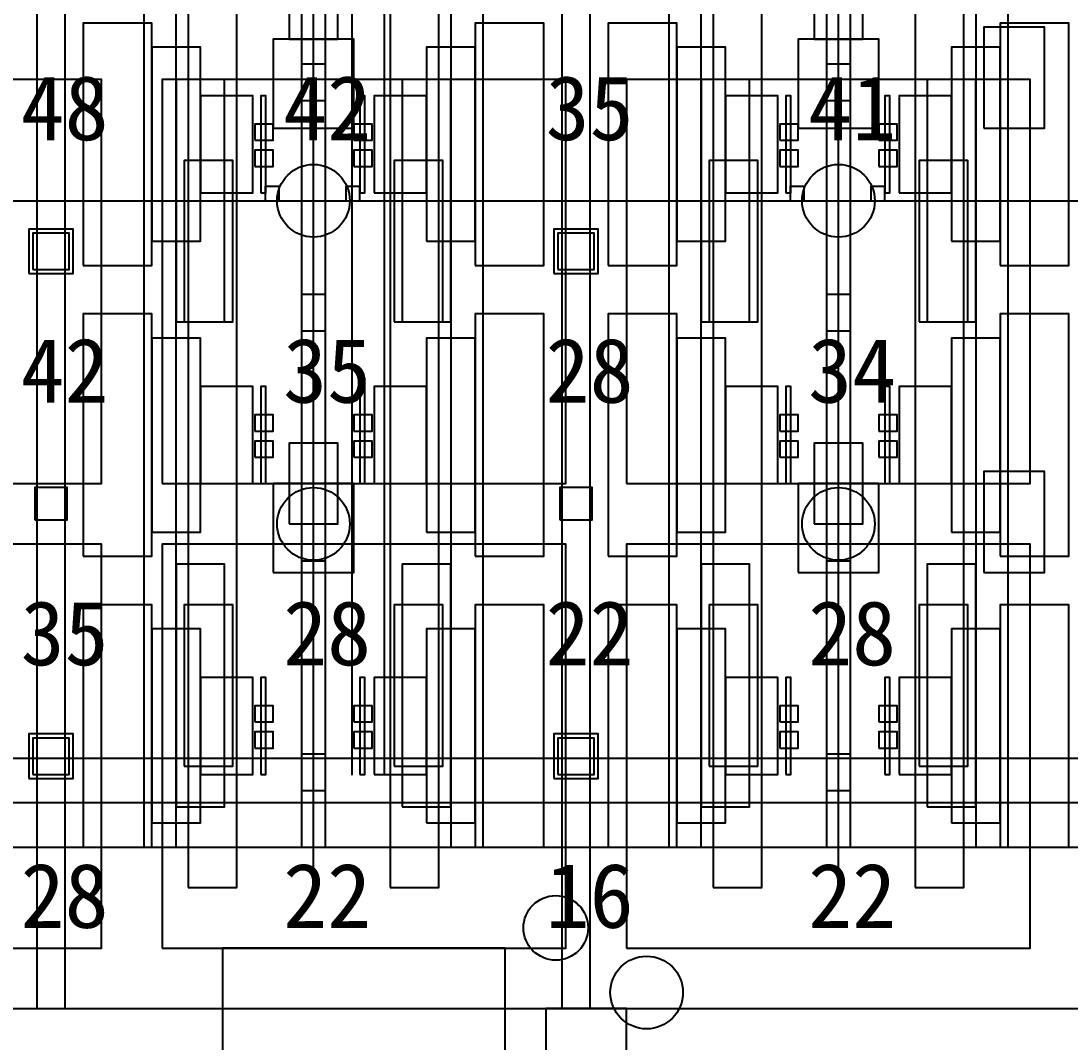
# Model space of a CAD drawing. Header units: metres. Extents: x -1640 to 1560, y -268 to 2338.
# Drawn here: x -98.99 to -72.99, y 1965.15 to 1990.45 of the extents above; entities that cross this region are included whole.
import ezdxf

# ---------------------------------------------------------------- set-up
doc = ezdxf.new("R2010")
doc.units = ezdxf.units.M
for name, color, linetype in [('1F_CHL', 4, 'Continuous'), ('1F_EHS_EXIT_DOOR_CONCEPT', 3, 'Continuous'), ('1F_EHS_GAS_DETECTOR', 6, 'Continuous'), ('1F_EHS_SAFETY_SHOWER_EYEWASH_CONCEPT', 3, 'Continuous'), ('1F_PUMP', 2, 'Continuous'), ('1F_SCR', 3, 'Continuous'), ('1F_STRUCT_COLUMN', 8, 'Continuous'), ('1F_ZONE', 3, 'Continuous'), ('2F_CSF_LATERAL_RACK_CONCEPT', 9, 'Continuous'), ('2F_EHS_EXIT_DOOR_CONCEPT', 3, 'Continuous'), ('2F_EHS_GAS_DETECTOR', 6, 'Continuous'), ('2F_RFG', 5, 'Continuous'), ('2F_STRUCT_COLUMN', 8, 'Continuous'), ('2F_VMB', 6, 'Continuous'), ('2F_ZONE', 3, 'Continuous'), ('3F_CLEANROOM_OVERHEAD_PIPE_DUCT_CONCEPT', 9, 'Continuous'), ('3F_EHS_EGRESS_DIST_M', 2, 'Continuous'), ('3F_EHS_EXIT_DOOR_CONCEPT', 3, 'Continuous'), ('3F_ETCH', 2, 'Continuous'), ('3F_FOUP', 5, 'Continuous'), ('3F_OHT', 9, 'Continuous'), ('3F_OHTV', 1, 'Continuous'), ('3F_STRUCT_COLUMN', 8, 'Continuous'), ('3F_TBAR', 6, 'Continuous'), ('3F_ZONE', 3, 'Continuous'), ('4F_FFU', 1, 'Continuous'), ('4F_STRUCT_PLENUM_TRUSS_CONCEPT', 9, 'Continuous'), ('4F_ZONE', 3, 'Continuous'), ('5F_CHL', 4, 'Continuous'), ('5F_EHS_EXIT_DOOR_CONCEPT', 3, 'Continuous'), ('5F_EHS_GAS_DETECTOR', 6, 'Continuous'), ('5F_EHS_SAFETY_SHOWER_EYEWASH_CONCEPT', 3, 'Continuous'), ('5F_PUMP', 2, 'Continuous'), ('5F_SCR', 3, 'Continuous'), ('5F_STRUCT_COLUMN', 8, 'Continuous'), ('5F_ZONE', 3, 'Continuous'), ('6F_CSF_LATERAL_RACK_CONCEPT', 9, 'Continuous'), ('6F_EHS_EXIT_DOOR_CONCEPT', 3, 'Continuous'), ('6F_EHS_GAS_DETECTOR', 6, 'Continuous'), ('6F_RFG', 5, 'Continuous'), ('6F_STRUCT_COLUMN', 8, 'Continuous'), ('6F_VMB', 6, 'Continuous'), ('6F_ZONE', 3, 'Continuous'), ('7F_CLEANROOM_OVERHEAD_PIPE_DUCT_CONCEPT', 9, 'Continuous'), ('7F_EHS_EGRESS_DIST_M', 2, 'Continuous'), ('7F_EHS_EXIT_DOOR_CONCEPT', 3, 'Continuous'), ('7F_ETCH', 2, 'Continuous'), ('7F_FOUP', 5, 'Continuous'), ('7F_OHT', 9, 'Continuous'), ('7F_OHTV', 1, 'Continuous'), ('7F_STRUCT_COLUMN', 8, 'Continuous'), ('7F_TBAR', 6, 'Continuous'), ('7F_ZONE', 3, 'Continuous'), ('8F_FFU', 1, 'Continuous'), ('8F_STRUCT_PLENUM_TRUSS_CONCEPT', 9, 'Continuous'), ('8F_ZONE', 3, 'Continuous'), ('EHS_GAS_SUPPLY', 3, 'Continuous'), ('EHS_PROCESS_EXHAUST', 1, 'Continuous'), ('EHS_TREATED_EXHAUST', 30, 'Continuous'), ('RF_RSC', 4, 'Continuous'), ('RF_STACK', 2, 'Continuous'), ('UTIL_GAS.SPEC_CONCEPT', 3, 'Continuous'), ('UTIL_PCW.R_CONCEPT', 1, 'Continuous'), ('UTIL_PCW.S_CONCEPT', 6, 'Continuous'), ('UTIL_WW.AA_CONCEPT', 3, 'Continuous'), ('UTIL_WW.F_CONCEPT', 2, 'Continuous'), ('UTIL_WW.ORG_CONCEPT', 4, 'Continuous')]:
    doc.layers.add(name, color=color, linetype=linetype)

msp = doc.modelspace()

# ---------------------------------------------------------------- linework, layer by layer
at = {"layer": '1F_CHL'}
for points in [[(-75.15, 1987.8), (-73.65, 1987.8), (-73.65, 1990.3), (-75.15, 1990.3)], [(-75.15, 1976.8), (-73.65, 1976.8), (-73.65, 1979.3), (-75.15, 1979.3)]]:
    msp.add_lwpolyline(points, close=True, dxfattribs=at)
at = {"layer": '1F_EHS_EXIT_DOOR_CONCEPT'}
msp.add_circle((-83.5, 1966.4), 0.9, dxfattribs=at)
at = {"layer": '1F_EHS_GAS_DETECTOR'}
for centre in [(-91.75, 1978), (-78.75, 1978)]:
    msp.add_circle(centre, 0.9, dxfattribs=at)
at = {"layer": '1F_EHS_SAFETY_SHOWER_EYEWASH_CONCEPT'}
msp.add_circle((-85.75, 1968), 0.8, dxfattribs=at)
at = {"layer": '1F_PUMP'}
for points in [[(-94.95, 1983), (-93.75, 1983), (-93.75, 1987), (-94.95, 1987)], [(-89.75, 1983), (-88.55, 1983), (-88.55, 1987), (-89.75, 1987)], [(-81.95, 1983), (-80.75, 1983), (-80.75, 1987), (-81.95, 1987)], [(-76.75, 1983), (-75.55, 1983), (-75.55, 1987), (-76.75, 1987)], [(-94.95, 1972), (-93.75, 1972), (-93.75, 1976), (-94.95, 1976)], [(-89.75, 1972), (-88.55, 1972), (-88.55, 1976), (-89.75, 1976)], [(-81.95, 1972), (-80.75, 1972), (-80.75, 1976), (-81.95, 1976)], [(-76.75, 1972), (-75.55, 1972), (-75.55, 1976), (-76.75, 1976)]]:
    msp.add_lwpolyline(points, close=True, dxfattribs=at)
at = {"layer": '1F_SCR'}
for points in [[(-92.75, 1987.8), (-90.75, 1987.8), (-90.75, 1990), (-92.75, 1990)], [(-79.75, 1987.8), (-77.75, 1987.8), (-77.75, 1990), (-79.75, 1990)], [(-92.75, 1976.8), (-90.75, 1976.8), (-90.75, 1979), (-92.75, 1979)], [(-79.75, 1976.8), (-77.75, 1976.8), (-77.75, 1979), (-79.75, 1979)]]:
    msp.add_lwpolyline(points, close=True, dxfattribs=at)
at = {"layer": '1F_STRUCT_COLUMN'}
for points in [[(-98.8, 1984.2), (-97.7, 1984.2), (-97.7, 1985.3), (-98.8, 1985.3)], [(-85.8, 1984.2), (-84.7, 1984.2), (-84.7, 1985.3), (-85.8, 1985.3)], [(-98.8, 1971.7), (-97.7, 1971.7), (-97.7, 1972.8), (-98.8, 1972.8)], [(-85.8, 1971.7), (-84.7, 1971.7), (-84.7, 1972.8), (-85.8, 1972.8)]]:
    msp.add_lwpolyline(points, close=True, dxfattribs=at)
at = {"layer": '1F_ZONE'}
msp.add_lwpolyline([(-223.5, 1966), (1, 1966), (1, 2117), (-223.5, 2117)], close=True, dxfattribs=at)
at = {"layer": '2F_CSF_LATERAL_RACK_CONCEPT'}
for points in [[(-95.95, 1970), (-95.15, 1970), (-95.15, 2113), (-95.95, 2113)], [(-88.35, 1970), (-87.55, 1970), (-87.55, 2113), (-88.35, 2113)], [(-82.95, 1970), (-82.15, 1970), (-82.15, 2113), (-82.95, 2113)], [(-75.35, 1970), (-74.55, 1970), (-74.55, 2113), (-75.35, 2113)]]:
    msp.add_lwpolyline(points, close=True, dxfattribs=at)
at = {"layer": '2F_EHS_EXIT_DOOR_CONCEPT'}
msp.add_circle((-83.5, 1966.4), 0.9, dxfattribs=at)
at = {"layer": '2F_EHS_GAS_DETECTOR'}
for centre in [(-91.75, 1986), (-78.75, 1986)]:
    msp.add_circle(centre, 0.9, dxfattribs=at)
at = {"layer": '2F_RFG'}
for points in [[(-95.15, 1983), (-93.95, 1983), (-93.95, 1989), (-95.15, 1989)], [(-89.55, 1983), (-88.35, 1983), (-88.35, 1989), (-89.55, 1989)], [(-82.15, 1983), (-80.95, 1983), (-80.95, 1989), (-82.15, 1989)], [(-76.55, 1983), (-75.35, 1983), (-75.35, 1989), (-76.55, 1989)], [(-95.15, 1971), (-93.95, 1971), (-93.95, 1977), (-95.15, 1977)], [(-89.55, 1971), (-88.35, 1971), (-88.35, 1977), (-89.55, 1977)], [(-82.15, 1971), (-80.95, 1971), (-80.95, 1977), (-82.15, 1977)], [(-76.55, 1971), (-75.35, 1971), (-75.35, 1977), (-76.55, 1977)]]:
    msp.add_lwpolyline(points, close=True, dxfattribs=at)
at = {"layer": '2F_STRUCT_COLUMN'}
for points in [[(-98.7, 1984.3), (-97.8, 1984.3), (-97.8, 1985.2), (-98.7, 1985.2)], [(-85.7, 1984.3), (-84.8, 1984.3), (-84.8, 1985.2), (-85.7, 1985.2)], [(-98.7, 1971.8), (-97.8, 1971.8), (-97.8, 1972.7), (-98.7, 1972.7)], [(-85.7, 1971.8), (-84.8, 1971.8), (-84.8, 1972.7), (-85.7, 1972.7)]]:
    msp.add_lwpolyline(points, close=True, dxfattribs=at)
at = {"layer": '2F_VMB'}
for points in [[(-92.35, 1990), (-91.15, 1990), (-91.15, 1992), (-92.35, 1992)], [(-79.35, 1990), (-78.15, 1990), (-78.15, 1992), (-79.35, 1992)], [(-92.35, 1978), (-91.15, 1978), (-91.15, 1980), (-92.35, 1980)], [(-79.35, 1978), (-78.15, 1978), (-78.15, 1980), (-79.35, 1980)]]:
    msp.add_lwpolyline(points, close=True, dxfattribs=at)
at = {"layer": '2F_ZONE'}
msp.add_lwpolyline([(-223.5, 1966), (1, 1966), (1, 2117), (-223.5, 2117)], close=True, dxfattribs=at)
at = {"layer": '3F_CLEANROOM_OVERHEAD_PIPE_DUCT_CONCEPT'}
for points in [[(-94.85, 1969), (-93.65, 1969), (-93.65, 2114), (-94.85, 2114)], [(-89.85, 1969), (-88.65, 1969), (-88.65, 2114), (-89.85, 2114)], [(-81.85, 1969), (-80.65, 1969), (-80.65, 2114), (-81.85, 2114)], [(-76.85, 1969), (-75.65, 1969), (-75.65, 2114), (-76.85, 2114)]]:
    msp.add_lwpolyline(points, close=True, dxfattribs=at)
at = {"layer": '3F_EHS_EXIT_DOOR_CONCEPT'}
msp.add_circle((-83.5, 1966.4), 0.9, dxfattribs=at)
at = {"layer": '3F_ETCH'}
for points in [[(-97.45, 1984.4), (-95.75, 1984.4), (-95.75, 1990.4), (-97.45, 1990.4)], [(-87.75, 1984.4), (-86.05, 1984.4), (-86.05, 1990.4), (-87.75, 1990.4)], [(-84.45, 1984.4), (-82.75, 1984.4), (-82.75, 1990.4), (-84.45, 1990.4)], [(-74.75, 1984.4), (-73.05, 1984.4), (-73.05, 1990.4), (-74.75, 1990.4)], [(-95.75, 1985), (-94.55, 1985), (-94.55, 1989.8), (-95.75, 1989.8)], [(-88.95, 1985), (-87.75, 1985), (-87.75, 1989.8), (-88.95, 1989.8)], [(-82.75, 1985), (-81.55, 1985), (-81.55, 1989.8), (-82.75, 1989.8)], [(-75.95, 1985), (-74.75, 1985), (-74.75, 1989.8), (-75.95, 1989.8)], [(-94.55, 1986.2), (-93.25, 1986.2), (-93.25, 1988.6), (-94.55, 1988.6)], [(-90.25, 1986.2), (-88.95, 1986.2), (-88.95, 1988.6), (-90.25, 1988.6)], [(-81.55, 1986.2), (-80.25, 1986.2), (-80.25, 1988.6), (-81.55, 1988.6)], [(-77.25, 1986.2), (-75.95, 1986.2), (-75.95, 1988.6), (-77.25, 1988.6)], [(-97.45, 1977.2), (-95.75, 1977.2), (-95.75, 1983.2), (-97.45, 1983.2)], [(-87.75, 1977.2), (-86.05, 1977.2), (-86.05, 1983.2), (-87.75, 1983.2)], [(-84.45, 1977.2), (-82.75, 1977.2), (-82.75, 1983.2), (-84.45, 1983.2)], [(-74.75, 1977.2), (-73.05, 1977.2), (-73.05, 1983.2), (-74.75, 1983.2)], [(-95.75, 1977.8), (-94.55, 1977.8), (-94.55, 1982.6), (-95.75, 1982.6)], [(-88.95, 1977.8), (-87.75, 1977.8), (-87.75, 1982.6), (-88.95, 1982.6)], [(-82.75, 1977.8), (-81.55, 1977.8), (-81.55, 1982.6), (-82.75, 1982.6)], [(-75.95, 1977.8), (-74.75, 1977.8), (-74.75, 1982.6), (-75.95, 1982.6)], [(-94.55, 1979), (-93.25, 1979), (-93.25, 1981.4), (-94.55, 1981.4)], [(-90.25, 1979), (-88.95, 1979), (-88.95, 1981.4), (-90.25, 1981.4)], [(-81.55, 1979), (-80.25, 1979), (-80.25, 1981.4), (-81.55, 1981.4)], [(-77.25, 1979), (-75.95, 1979), (-75.95, 1981.4), (-77.25, 1981.4)], [(-97.45, 1970), (-95.75, 1970), (-95.75, 1976), (-97.45, 1976)], [(-87.75, 1970), (-86.05, 1970), (-86.05, 1976), (-87.75, 1976)], [(-84.45, 1970), (-82.75, 1970), (-82.75, 1976), (-84.45, 1976)], [(-74.75, 1970), (-73.05, 1970), (-73.05, 1976), (-74.75, 1976)], [(-95.75, 1970.6), (-94.55, 1970.6), (-94.55, 1975.4), (-95.75, 1975.4)], [(-88.95, 1970.6), (-87.75, 1970.6), (-87.75, 1975.4), (-88.95, 1975.4)], [(-82.75, 1970.6), (-81.55, 1970.6), (-81.55, 1975.4), (-82.75, 1975.4)], [(-75.95, 1970.6), (-74.75, 1970.6), (-74.75, 1975.4), (-75.95, 1975.4)], [(-94.55, 1971.8), (-93.25, 1971.8), (-93.25, 1974.2), (-94.55, 1974.2)], [(-90.25, 1971.8), (-88.95, 1971.8), (-88.95, 1974.2), (-90.25, 1974.2)], [(-81.55, 1971.8), (-80.25, 1971.8), (-80.25, 1974.2), (-81.55, 1974.2)], [(-77.25, 1971.8), (-75.95, 1971.8), (-75.95, 1974.2), (-77.25, 1974.2)]]:
    msp.add_lwpolyline(points, close=True, dxfattribs=at)
at = {"layer": '3F_FOUP'}
for points in [[(-93.2, 1987.5), (-92.75, 1987.5), (-92.75, 1987.9), (-93.2, 1987.9)], [(-90.75, 1987.5), (-90.3, 1987.5), (-90.3, 1987.9), (-90.75, 1987.9)], [(-80.2, 1987.5), (-79.75, 1987.5), (-79.75, 1987.9), (-80.2, 1987.9)], [(-77.75, 1987.5), (-77.3, 1987.5), (-77.3, 1987.9), (-77.75, 1987.9)], [(-93.2, 1986.85), (-92.75, 1986.85), (-92.75, 1987.25), (-93.2, 1987.25)], [(-90.75, 1986.85), (-90.3, 1986.85), (-90.3, 1987.25), (-90.75, 1987.25)], [(-80.2, 1986.85), (-79.75, 1986.85), (-79.75, 1987.25), (-80.2, 1987.25)], [(-77.75, 1986.85), (-77.3, 1986.85), (-77.3, 1987.25), (-77.75, 1987.25)], [(-93.2, 1980.3), (-92.75, 1980.3), (-92.75, 1980.7), (-93.2, 1980.7)], [(-90.75, 1980.3), (-90.3, 1980.3), (-90.3, 1980.7), (-90.75, 1980.7)], [(-80.2, 1980.3), (-79.75, 1980.3), (-79.75, 1980.7), (-80.2, 1980.7)], [(-77.75, 1980.3), (-77.3, 1980.3), (-77.3, 1980.7), (-77.75, 1980.7)], [(-93.2, 1979.65), (-92.75, 1979.65), (-92.75, 1980.05), (-93.2, 1980.05)], [(-90.75, 1979.65), (-90.3, 1979.65), (-90.3, 1980.05), (-90.75, 1980.05)], [(-80.2, 1979.65), (-79.75, 1979.65), (-79.75, 1980.05), (-80.2, 1980.05)], [(-77.75, 1979.65), (-77.3, 1979.65), (-77.3, 1980.05), (-77.75, 1980.05)], [(-93.2, 1973.1), (-92.75, 1973.1), (-92.75, 1973.5), (-93.2, 1973.5)], [(-90.75, 1973.1), (-90.3, 1973.1), (-90.3, 1973.5), (-90.75, 1973.5)], [(-80.2, 1973.1), (-79.75, 1973.1), (-79.75, 1973.5), (-80.2, 1973.5)], [(-77.75, 1973.1), (-77.3, 1973.1), (-77.3, 1973.5), (-77.75, 1973.5)], [(-93.2, 1972.45), (-92.75, 1972.45), (-92.75, 1972.85), (-93.2, 1972.85)], [(-90.75, 1972.45), (-90.3, 1972.45), (-90.3, 1972.85), (-90.75, 1972.85)], [(-80.2, 1972.45), (-79.75, 1972.45), (-79.75, 1972.85), (-80.2, 1972.85)], [(-77.75, 1972.45), (-77.3, 1972.45), (-77.3, 1972.85), (-77.75, 1972.85)]]:
    msp.add_lwpolyline(points, close=True, dxfattribs=at)
at = {"layer": '3F_OHT'}
for p, q in [((-91.75, 1969), (-91.75, 2037.5)), ((-78.75, 1969), (-78.75, 2037.5))]:
    msp.add_line(p, q, dxfattribs=at)
at = {"layer": '3F_OHTV'}
for points in [[(-92.05, 1988.48), (-91.45, 1988.48), (-91.45, 1989.38), (-92.05, 1989.38)], [(-79.05, 1988.48), (-78.45, 1988.48), (-78.45, 1989.38), (-79.05, 1989.38)], [(-92.05, 1982.78), (-91.45, 1982.78), (-91.45, 1983.68), (-92.05, 1983.68)], [(-79.05, 1982.78), (-78.45, 1982.78), (-78.45, 1983.68), (-79.05, 1983.68)], [(-92.05, 1977.09), (-91.45, 1977.09), (-91.45, 1977.99), (-92.05, 1977.99)], [(-79.05, 1977.09), (-78.45, 1977.09), (-78.45, 1977.99), (-79.05, 1977.99)], [(-92.05, 1971.4), (-91.45, 1971.4), (-91.45, 1972.3), (-92.05, 1972.3)], [(-79.05, 1971.4), (-78.45, 1971.4), (-78.45, 1972.3), (-79.05, 1972.3)]]:
    msp.add_lwpolyline(points, close=True, dxfattribs=at)
at = {"layer": '3F_STRUCT_COLUMN'}
for points in [[(-98.65, 1978.1), (-97.85, 1978.1), (-97.85, 1978.9), (-98.65, 1978.9)], [(-85.65, 1978.1), (-84.85, 1978.1), (-84.85, 1978.9), (-85.65, 1978.9)]]:
    msp.add_lwpolyline(points, close=True, dxfattribs=at)
at = {"layer": '3F_TBAR'}
for points in [[(-93.05, 1986.2), (-92.93, 1986.2), (-92.93, 1988.6), (-93.05, 1988.6)], [(-90.6, 1986.2), (-90.48, 1986.2), (-90.48, 1988.6), (-90.6, 1988.6)], [(-80.05, 1986.2), (-79.93, 1986.2), (-79.93, 1988.6), (-80.05, 1988.6)], [(-77.6, 1986.2), (-77.48, 1986.2), (-77.48, 1988.6), (-77.6, 1988.6)], [(-93.05, 1979), (-92.93, 1979), (-92.93, 1981.4), (-93.05, 1981.4)], [(-90.6, 1979), (-90.48, 1979), (-90.48, 1981.4), (-90.6, 1981.4)], [(-80.05, 1979), (-79.93, 1979), (-79.93, 1981.4), (-80.05, 1981.4)], [(-77.6, 1979), (-77.48, 1979), (-77.48, 1981.4), (-77.6, 1981.4)], [(-93.05, 1971.8), (-92.93, 1971.8), (-92.93, 1974.2), (-93.05, 1974.2)], [(-90.6, 1971.8), (-90.48, 1971.8), (-90.48, 1974.2), (-90.6, 1974.2)], [(-80.05, 1971.8), (-79.93, 1971.8), (-79.93, 1974.2), (-80.05, 1974.2)], [(-77.6, 1971.8), (-77.48, 1971.8), (-77.48, 1974.2), (-77.6, 1974.2)]]:
    msp.add_lwpolyline(points, close=True, dxfattribs=at)
at = {"layer": '3F_ZONE'}
msp.add_lwpolyline([(-223.5, 1966), (1, 1966), (1, 2117), (-223.5, 2117)], close=True, dxfattribs=at)
at = {"layer": '4F_FFU'}
for points in [[(-107, 1979), (-97, 1979), (-97, 1989), (-107, 1989)], [(-95.5, 1979), (-85.5, 1979), (-85.5, 1989), (-95.5, 1989)], [(-84, 1979), (-74, 1979), (-74, 1989), (-84, 1989)], [(-107, 1967.5), (-97, 1967.5), (-97, 1977.5), (-107, 1977.5)], [(-95.5, 1967.5), (-85.5, 1967.5), (-85.5, 1977.5), (-95.5, 1977.5)], [(-84, 1967.5), (-74, 1967.5), (-74, 1977.5), (-84, 1977.5)]]:
    msp.add_lwpolyline(points, close=True, dxfattribs=at)
at = {"layer": '4F_STRUCT_PLENUM_TRUSS_CONCEPT'}
for points in [[(-98.6, 1966), (-97.9, 1966), (-97.9, 2117), (-98.6, 2117)], [(-85.6, 1966), (-84.9, 1966), (-84.9, 2117), (-85.6, 2117)]]:
    msp.add_lwpolyline(points, close=True, dxfattribs=at)
at = {"layer": '4F_ZONE'}
msp.add_lwpolyline([(-223.5, 1966), (1, 1966), (1, 2117), (-223.5, 2117)], close=True, dxfattribs=at)
at = {"layer": '5F_CHL'}
for points in [[(-75.15, 1987.8), (-73.65, 1987.8), (-73.65, 1990.3), (-75.15, 1990.3)], [(-75.15, 1976.8), (-73.65, 1976.8), (-73.65, 1979.3), (-75.15, 1979.3)]]:
    msp.add_lwpolyline(points, close=True, dxfattribs=at)
at = {"layer": '5F_EHS_EXIT_DOOR_CONCEPT'}
msp.add_circle((-83.5, 1966.4), 0.9, dxfattribs=at)
at = {"layer": '5F_EHS_GAS_DETECTOR'}
for centre in [(-91.75, 1978), (-78.75, 1978)]:
    msp.add_circle(centre, 0.9, dxfattribs=at)
at = {"layer": '5F_EHS_SAFETY_SHOWER_EYEWASH_CONCEPT'}
msp.add_circle((-85.75, 1968), 0.8, dxfattribs=at)
at = {"layer": '5F_PUMP'}
for points in [[(-94.95, 1983), (-93.75, 1983), (-93.75, 1987), (-94.95, 1987)], [(-89.75, 1983), (-88.55, 1983), (-88.55, 1987), (-89.75, 1987)], [(-81.95, 1983), (-80.75, 1983), (-80.75, 1987), (-81.95, 1987)], [(-76.75, 1983), (-75.55, 1983), (-75.55, 1987), (-76.75, 1987)], [(-94.95, 1972), (-93.75, 1972), (-93.75, 1976), (-94.95, 1976)], [(-89.75, 1972), (-88.55, 1972), (-88.55, 1976), (-89.75, 1976)], [(-81.95, 1972), (-80.75, 1972), (-80.75, 1976), (-81.95, 1976)], [(-76.75, 1972), (-75.55, 1972), (-75.55, 1976), (-76.75, 1976)]]:
    msp.add_lwpolyline(points, close=True, dxfattribs=at)
at = {"layer": '5F_SCR'}
for points in [[(-92.75, 1987.8), (-90.75, 1987.8), (-90.75, 1990), (-92.75, 1990)], [(-79.75, 1987.8), (-77.75, 1987.8), (-77.75, 1990), (-79.75, 1990)], [(-92.75, 1976.8), (-90.75, 1976.8), (-90.75, 1979), (-92.75, 1979)], [(-79.75, 1976.8), (-77.75, 1976.8), (-77.75, 1979), (-79.75, 1979)]]:
    msp.add_lwpolyline(points, close=True, dxfattribs=at)
at = {"layer": '5F_STRUCT_COLUMN'}
for points in [[(-98.8, 1984.2), (-97.7, 1984.2), (-97.7, 1985.3), (-98.8, 1985.3)], [(-85.8, 1984.2), (-84.7, 1984.2), (-84.7, 1985.3), (-85.8, 1985.3)], [(-98.8, 1971.7), (-97.7, 1971.7), (-97.7, 1972.8), (-98.8, 1972.8)], [(-85.8, 1971.7), (-84.7, 1971.7), (-84.7, 1972.8), (-85.8, 1972.8)]]:
    msp.add_lwpolyline(points, close=True, dxfattribs=at)
at = {"layer": '5F_ZONE'}
msp.add_lwpolyline([(-223.5, 1966), (1, 1966), (1, 2117), (-223.5, 2117)], close=True, dxfattribs=at)
at = {"layer": '6F_CSF_LATERAL_RACK_CONCEPT'}
for points in [[(-95.95, 1970), (-95.15, 1970), (-95.15, 2113), (-95.95, 2113)], [(-88.35, 1970), (-87.55, 1970), (-87.55, 2113), (-88.35, 2113)], [(-82.95, 1970), (-82.15, 1970), (-82.15, 2113), (-82.95, 2113)], [(-75.35, 1970), (-74.55, 1970), (-74.55, 2113), (-75.35, 2113)]]:
    msp.add_lwpolyline(points, close=True, dxfattribs=at)
at = {"layer": '6F_EHS_EXIT_DOOR_CONCEPT'}
msp.add_circle((-83.5, 1966.4), 0.9, dxfattribs=at)
at = {"layer": '6F_EHS_GAS_DETECTOR'}
for centre in [(-91.75, 1986), (-78.75, 1986)]:
    msp.add_circle(centre, 0.9, dxfattribs=at)
at = {"layer": '6F_RFG'}
for points in [[(-95.15, 1983), (-93.95, 1983), (-93.95, 1989), (-95.15, 1989)], [(-89.55, 1983), (-88.35, 1983), (-88.35, 1989), (-89.55, 1989)], [(-82.15, 1983), (-80.95, 1983), (-80.95, 1989), (-82.15, 1989)], [(-76.55, 1983), (-75.35, 1983), (-75.35, 1989), (-76.55, 1989)], [(-95.15, 1971), (-93.95, 1971), (-93.95, 1977), (-95.15, 1977)], [(-89.55, 1971), (-88.35, 1971), (-88.35, 1977), (-89.55, 1977)], [(-82.15, 1971), (-80.95, 1971), (-80.95, 1977), (-82.15, 1977)], [(-76.55, 1971), (-75.35, 1971), (-75.35, 1977), (-76.55, 1977)]]:
    msp.add_lwpolyline(points, close=True, dxfattribs=at)
at = {"layer": '6F_STRUCT_COLUMN'}
for points in [[(-98.7, 1984.3), (-97.8, 1984.3), (-97.8, 1985.2), (-98.7, 1985.2)], [(-85.7, 1984.3), (-84.8, 1984.3), (-84.8, 1985.2), (-85.7, 1985.2)], [(-98.7, 1971.8), (-97.8, 1971.8), (-97.8, 1972.7), (-98.7, 1972.7)], [(-85.7, 1971.8), (-84.8, 1971.8), (-84.8, 1972.7), (-85.7, 1972.7)]]:
    msp.add_lwpolyline(points, close=True, dxfattribs=at)
at = {"layer": '6F_VMB'}
for points in [[(-92.35, 1990), (-91.15, 1990), (-91.15, 1992), (-92.35, 1992)], [(-79.35, 1990), (-78.15, 1990), (-78.15, 1992), (-79.35, 1992)], [(-92.35, 1978), (-91.15, 1978), (-91.15, 1980), (-92.35, 1980)], [(-79.35, 1978), (-78.15, 1978), (-78.15, 1980), (-79.35, 1980)]]:
    msp.add_lwpolyline(points, close=True, dxfattribs=at)
at = {"layer": '6F_ZONE'}
msp.add_lwpolyline([(-223.5, 1966), (1, 1966), (1, 2117), (-223.5, 2117)], close=True, dxfattribs=at)
at = {"layer": '7F_CLEANROOM_OVERHEAD_PIPE_DUCT_CONCEPT'}
for points in [[(-94.85, 1969), (-93.65, 1969), (-93.65, 2114), (-94.85, 2114)], [(-89.85, 1969), (-88.65, 1969), (-88.65, 2114), (-89.85, 2114)], [(-81.85, 1969), (-80.65, 1969), (-80.65, 2114), (-81.85, 2114)], [(-76.85, 1969), (-75.65, 1969), (-75.65, 2114), (-76.85, 2114)]]:
    msp.add_lwpolyline(points, close=True, dxfattribs=at)
at = {"layer": '7F_EHS_EXIT_DOOR_CONCEPT'}
msp.add_circle((-83.5, 1966.4), 0.9, dxfattribs=at)
at = {"layer": '7F_ETCH'}
for points in [[(-97.45, 1984.4), (-95.75, 1984.4), (-95.75, 1990.4), (-97.45, 1990.4)], [(-87.75, 1984.4), (-86.05, 1984.4), (-86.05, 1990.4), (-87.75, 1990.4)], [(-84.45, 1984.4), (-82.75, 1984.4), (-82.75, 1990.4), (-84.45, 1990.4)], [(-74.75, 1984.4), (-73.05, 1984.4), (-73.05, 1990.4), (-74.75, 1990.4)], [(-95.75, 1985), (-94.55, 1985), (-94.55, 1989.8), (-95.75, 1989.8)], [(-88.95, 1985), (-87.75, 1985), (-87.75, 1989.8), (-88.95, 1989.8)], [(-82.75, 1985), (-81.55, 1985), (-81.55, 1989.8), (-82.75, 1989.8)], [(-75.95, 1985), (-74.75, 1985), (-74.75, 1989.8), (-75.95, 1989.8)], [(-94.55, 1986.2), (-93.25, 1986.2), (-93.25, 1988.6), (-94.55, 1988.6)], [(-90.25, 1986.2), (-88.95, 1986.2), (-88.95, 1988.6), (-90.25, 1988.6)], [(-81.55, 1986.2), (-80.25, 1986.2), (-80.25, 1988.6), (-81.55, 1988.6)], [(-77.25, 1986.2), (-75.95, 1986.2), (-75.95, 1988.6), (-77.25, 1988.6)], [(-97.45, 1977.2), (-95.75, 1977.2), (-95.75, 1983.2), (-97.45, 1983.2)], [(-87.75, 1977.2), (-86.05, 1977.2), (-86.05, 1983.2), (-87.75, 1983.2)], [(-84.45, 1977.2), (-82.75, 1977.2), (-82.75, 1983.2), (-84.45, 1983.2)], [(-74.75, 1977.2), (-73.05, 1977.2), (-73.05, 1983.2), (-74.75, 1983.2)], [(-95.75, 1977.8), (-94.55, 1977.8), (-94.55, 1982.6), (-95.75, 1982.6)], [(-88.95, 1977.8), (-87.75, 1977.8), (-87.75, 1982.6), (-88.95, 1982.6)], [(-82.75, 1977.8), (-81.55, 1977.8), (-81.55, 1982.6), (-82.75, 1982.6)], [(-75.95, 1977.8), (-74.75, 1977.8), (-74.75, 1982.6), (-75.95, 1982.6)], [(-94.55, 1979), (-93.25, 1979), (-93.25, 1981.4), (-94.55, 1981.4)], [(-90.25, 1979), (-88.95, 1979), (-88.95, 1981.4), (-90.25, 1981.4)], [(-81.55, 1979), (-80.25, 1979), (-80.25, 1981.4), (-81.55, 1981.4)], [(-77.25, 1979), (-75.95, 1979), (-75.95, 1981.4), (-77.25, 1981.4)], [(-97.45, 1970), (-95.75, 1970), (-95.75, 1976), (-97.45, 1976)], [(-87.75, 1970), (-86.05, 1970), (-86.05, 1976), (-87.75, 1976)], [(-84.45, 1970), (-82.75, 1970), (-82.75, 1976), (-84.45, 1976)], [(-74.75, 1970), (-73.05, 1970), (-73.05, 1976), (-74.75, 1976)], [(-95.75, 1970.6), (-94.55, 1970.6), (-94.55, 1975.4), (-95.75, 1975.4)], [(-88.95, 1970.6), (-87.75, 1970.6), (-87.75, 1975.4), (-88.95, 1975.4)], [(-82.75, 1970.6), (-81.55, 1970.6), (-81.55, 1975.4), (-82.75, 1975.4)], [(-75.95, 1970.6), (-74.75, 1970.6), (-74.75, 1975.4), (-75.95, 1975.4)], [(-94.55, 1971.8), (-93.25, 1971.8), (-93.25, 1974.2), (-94.55, 1974.2)], [(-90.25, 1971.8), (-88.95, 1971.8), (-88.95, 1974.2), (-90.25, 1974.2)], [(-81.55, 1971.8), (-80.25, 1971.8), (-80.25, 1974.2), (-81.55, 1974.2)], [(-77.25, 1971.8), (-75.95, 1971.8), (-75.95, 1974.2), (-77.25, 1974.2)]]:
    msp.add_lwpolyline(points, close=True, dxfattribs=at)
at = {"layer": '7F_FOUP'}
for points in [[(-93.2, 1987.5), (-92.75, 1987.5), (-92.75, 1987.9), (-93.2, 1987.9)], [(-90.75, 1987.5), (-90.3, 1987.5), (-90.3, 1987.9), (-90.75, 1987.9)], [(-80.2, 1987.5), (-79.75, 1987.5), (-79.75, 1987.9), (-80.2, 1987.9)], [(-77.75, 1987.5), (-77.3, 1987.5), (-77.3, 1987.9), (-77.75, 1987.9)], [(-93.2, 1986.85), (-92.75, 1986.85), (-92.75, 1987.25), (-93.2, 1987.25)], [(-90.75, 1986.85), (-90.3, 1986.85), (-90.3, 1987.25), (-90.75, 1987.25)], [(-80.2, 1986.85), (-79.75, 1986.85), (-79.75, 1987.25), (-80.2, 1987.25)], [(-77.75, 1986.85), (-77.3, 1986.85), (-77.3, 1987.25), (-77.75, 1987.25)], [(-93.2, 1980.3), (-92.75, 1980.3), (-92.75, 1980.7), (-93.2, 1980.7)], [(-90.75, 1980.3), (-90.3, 1980.3), (-90.3, 1980.7), (-90.75, 1980.7)], [(-80.2, 1980.3), (-79.75, 1980.3), (-79.75, 1980.7), (-80.2, 1980.7)], [(-77.75, 1980.3), (-77.3, 1980.3), (-77.3, 1980.7), (-77.75, 1980.7)], [(-93.2, 1979.65), (-92.75, 1979.65), (-92.75, 1980.05), (-93.2, 1980.05)], [(-90.75, 1979.65), (-90.3, 1979.65), (-90.3, 1980.05), (-90.75, 1980.05)], [(-80.2, 1979.65), (-79.75, 1979.65), (-79.75, 1980.05), (-80.2, 1980.05)], [(-77.75, 1979.65), (-77.3, 1979.65), (-77.3, 1980.05), (-77.75, 1980.05)], [(-93.2, 1973.1), (-92.75, 1973.1), (-92.75, 1973.5), (-93.2, 1973.5)], [(-90.75, 1973.1), (-90.3, 1973.1), (-90.3, 1973.5), (-90.75, 1973.5)], [(-80.2, 1973.1), (-79.75, 1973.1), (-79.75, 1973.5), (-80.2, 1973.5)], [(-77.75, 1973.1), (-77.3, 1973.1), (-77.3, 1973.5), (-77.75, 1973.5)], [(-93.2, 1972.45), (-92.75, 1972.45), (-92.75, 1972.85), (-93.2, 1972.85)], [(-90.75, 1972.45), (-90.3, 1972.45), (-90.3, 1972.85), (-90.75, 1972.85)], [(-80.2, 1972.45), (-79.75, 1972.45), (-79.75, 1972.85), (-80.2, 1972.85)], [(-77.75, 1972.45), (-77.3, 1972.45), (-77.3, 1972.85), (-77.75, 1972.85)]]:
    msp.add_lwpolyline(points, close=True, dxfattribs=at)
at = {"layer": '7F_OHT'}
for p, q in [((-91.75, 1969), (-91.75, 2037.5)), ((-78.75, 1969), (-78.75, 2037.5))]:
    msp.add_line(p, q, dxfattribs=at)
at = {"layer": '7F_OHTV'}
for points in [[(-92.05, 1988.48), (-91.45, 1988.48), (-91.45, 1989.38), (-92.05, 1989.38)], [(-79.05, 1988.48), (-78.45, 1988.48), (-78.45, 1989.38), (-79.05, 1989.38)], [(-92.05, 1982.78), (-91.45, 1982.78), (-91.45, 1983.68), (-92.05, 1983.68)], [(-79.05, 1982.78), (-78.45, 1982.78), (-78.45, 1983.68), (-79.05, 1983.68)], [(-92.05, 1977.09), (-91.45, 1977.09), (-91.45, 1977.99), (-92.05, 1977.99)], [(-79.05, 1977.09), (-78.45, 1977.09), (-78.45, 1977.99), (-79.05, 1977.99)], [(-92.05, 1971.4), (-91.45, 1971.4), (-91.45, 1972.3), (-92.05, 1972.3)], [(-79.05, 1971.4), (-78.45, 1971.4), (-78.45, 1972.3), (-79.05, 1972.3)]]:
    msp.add_lwpolyline(points, close=True, dxfattribs=at)
at = {"layer": '7F_STRUCT_COLUMN'}
for points in [[(-98.65, 1978.1), (-97.85, 1978.1), (-97.85, 1978.9), (-98.65, 1978.9)], [(-85.65, 1978.1), (-84.85, 1978.1), (-84.85, 1978.9), (-85.65, 1978.9)]]:
    msp.add_lwpolyline(points, close=True, dxfattribs=at)
at = {"layer": '7F_TBAR'}
for points in [[(-93.05, 1986.2), (-92.93, 1986.2), (-92.93, 1988.6), (-93.05, 1988.6)], [(-90.6, 1986.2), (-90.48, 1986.2), (-90.48, 1988.6), (-90.6, 1988.6)], [(-80.05, 1986.2), (-79.93, 1986.2), (-79.93, 1988.6), (-80.05, 1988.6)], [(-77.6, 1986.2), (-77.48, 1986.2), (-77.48, 1988.6), (-77.6, 1988.6)], [(-93.05, 1979), (-92.93, 1979), (-92.93, 1981.4), (-93.05, 1981.4)], [(-90.6, 1979), (-90.48, 1979), (-90.48, 1981.4), (-90.6, 1981.4)], [(-80.05, 1979), (-79.93, 1979), (-79.93, 1981.4), (-80.05, 1981.4)], [(-77.6, 1979), (-77.48, 1979), (-77.48, 1981.4), (-77.6, 1981.4)], [(-93.05, 1971.8), (-92.93, 1971.8), (-92.93, 1974.2), (-93.05, 1974.2)], [(-90.6, 1971.8), (-90.48, 1971.8), (-90.48, 1974.2), (-90.6, 1974.2)], [(-80.05, 1971.8), (-79.93, 1971.8), (-79.93, 1974.2), (-80.05, 1974.2)], [(-77.6, 1971.8), (-77.48, 1971.8), (-77.48, 1974.2), (-77.6, 1974.2)]]:
    msp.add_lwpolyline(points, close=True, dxfattribs=at)
at = {"layer": '7F_ZONE'}
msp.add_lwpolyline([(-223.5, 1966), (1, 1966), (1, 2117), (-223.5, 2117)], close=True, dxfattribs=at)
at = {"layer": '8F_FFU'}
for points in [[(-107, 1979), (-97, 1979), (-97, 1989), (-107, 1989)], [(-95.5, 1979), (-85.5, 1979), (-85.5, 1989), (-95.5, 1989)], [(-84, 1979), (-74, 1979), (-74, 1989), (-84, 1989)], [(-107, 1967.5), (-97, 1967.5), (-97, 1977.5), (-107, 1977.5)], [(-95.5, 1967.5), (-85.5, 1967.5), (-85.5, 1977.5), (-95.5, 1977.5)], [(-84, 1967.5), (-74, 1967.5), (-74, 1977.5), (-84, 1977.5)]]:
    msp.add_lwpolyline(points, close=True, dxfattribs=at)
at = {"layer": '8F_STRUCT_PLENUM_TRUSS_CONCEPT'}
for points in [[(-98.6, 1966), (-97.9, 1966), (-97.9, 2117), (-98.6, 2117)], [(-85.6, 1966), (-84.9, 1966), (-84.9, 2117), (-85.6, 2117)]]:
    msp.add_lwpolyline(points, close=True, dxfattribs=at)
at = {"layer": '8F_ZONE'}
msp.add_lwpolyline([(-223.5, 1966), (1, 1966), (1, 2117), (-223.5, 2117)], close=True, dxfattribs=at)
at = {"layer": 'EHS_GAS_SUPPLY'}
for points in [[(-90.95, 1986), (-90.6, 1986), (-90.6, 1986.35), (-90.95, 1986.35)], [(-90.95, 1986), (-90.6, 1986), (-90.6, 1986.35), (-90.95, 1986.35)], [(-77.95, 1986), (-77.6, 1986), (-77.6, 1986.35), (-77.95, 1986.35)], [(-77.95, 1986), (-77.6, 1986), (-77.6, 1986.35), (-77.95, 1986.35)]]:
    msp.add_lwpolyline(points, close=True, dxfattribs=at)
at = {"layer": 'EHS_PROCESS_EXHAUST'}
for points in [[(-92.95, 1986), (-92.6, 1986), (-92.6, 1986.35), (-92.95, 1986.35)], [(-92.95, 1986), (-92.6, 1986), (-92.6, 1986.35), (-92.95, 1986.35)], [(-79.95, 1986), (-79.6, 1986), (-79.6, 1986.35), (-79.95, 1986.35)], [(-79.95, 1986), (-79.6, 1986), (-79.6, 1986.35), (-79.95, 1986.35)]]:
    msp.add_lwpolyline(points, close=True, dxfattribs=at)
at = {"layer": 'EHS_TREATED_EXHAUST'}
for points in [[(-92.05, 1970), (-91.45, 1970), (-91.45, 2125), (-92.05, 2125)], [(-92.05, 1970), (-91.45, 1970), (-91.45, 2125), (-92.05, 2125)], [(-79.05, 1970), (-78.45, 1970), (-78.45, 2125), (-79.05, 2125)], [(-79.05, 1970), (-78.45, 1970), (-78.45, 2125), (-79.05, 2125)]]:
    msp.add_lwpolyline(points, close=True, dxfattribs=at)
at = {"layer": 'RF_RSC'}
msp.add_lwpolyline([(-94, 1962.5), (-87, 1962.5), (-87, 1967.5), (-94, 1967.5)], close=True, dxfattribs=at)
at = {"layer": 'RF_STACK'}
msp.add_lwpolyline([(-86, 1964), (-84, 1964), (-84, 1966), (-86, 1966)], close=True, dxfattribs=at)
at = {"layer": 'UTIL_GAS.SPEC_CONCEPT'}
msp.add_line((-466.3, 1986), (-2.7, 1986), dxfattribs=at)
msp.add_line((-466.3, 1986), (-2.7, 1986), dxfattribs=at)
at = {"layer": 'UTIL_PCW.R_CONCEPT'}
msp.add_line((-89.995, 1971.78), (-89.995, 2111.23), dxfattribs=at)
msp.add_line((-89.995, 1971.78), (-89.995, 2111.23), dxfattribs=at)
at = {"layer": 'UTIL_PCW.S_CONCEPT'}
msp.add_line((-90.795, 1971.78), (-90.795, 2111.23), dxfattribs=at)
msp.add_line((-90.795, 1971.78), (-90.795, 2111.23), dxfattribs=at)
at = {"layer": 'UTIL_WW.AA_CONCEPT'}
msp.add_line((-468.3, 1971.1), (-2.7, 1971.1), dxfattribs=at)
at = {"layer": 'UTIL_WW.F_CONCEPT'}
msp.add_line((-468.3, 1970), (-2.7, 1970), dxfattribs=at)
at = {"layer": 'UTIL_WW.ORG_CONCEPT'}
msp.add_line((-468.3, 1972.2), (-2.7, 1972.2), dxfattribs=at)

# ---------------------------------------------------------------- texts
at = {"layer": '3F_EHS_EGRESS_DIST_M'}
for s, p in [('48', (-99, 1987.5)), ('42', (-92.5, 1987.5)), ('35', (-86, 1987.5)), ('41', (-79.5, 1987.5)), ('42', (-99, 1981)), ('35', (-92.5, 1981)), ('28', (-86, 1981)), ('34', (-79.5, 1981)), ('35', (-99, 1974.5)), ('28', (-92.5, 1974.5)), ('22', (-86, 1974.5)), ('28', (-79.5, 1974.5)), ('28', (-99, 1968)), ('22', (-92.5, 1968)), ('16', (-86, 1968)), ('22', (-79.5, 1968))]:
    msp.add_text(s, height=1.6, dxfattribs=at).set_placement(p)
at = {"layer": '7F_EHS_EGRESS_DIST_M'}
for s, p in [('48', (-99, 1987.5)), ('42', (-92.5, 1987.5)), ('35', (-86, 1987.5)), ('41', (-79.5, 1987.5)), ('42', (-99, 1981)), ('35', (-92.5, 1981)), ('28', (-86, 1981)), ('34', (-79.5, 1981)), ('35', (-99, 1974.5)), ('28', (-92.5, 1974.5)), ('22', (-86, 1974.5)), ('28', (-79.5, 1974.5)), ('28', (-99, 1968)), ('22', (-92.5, 1968)), ('16', (-86, 1968)), ('22', (-79.5, 1968))]:
    msp.add_text(s, height=1.6, dxfattribs=at).set_placement(p)

doc.saveas('drawing.dxf')
